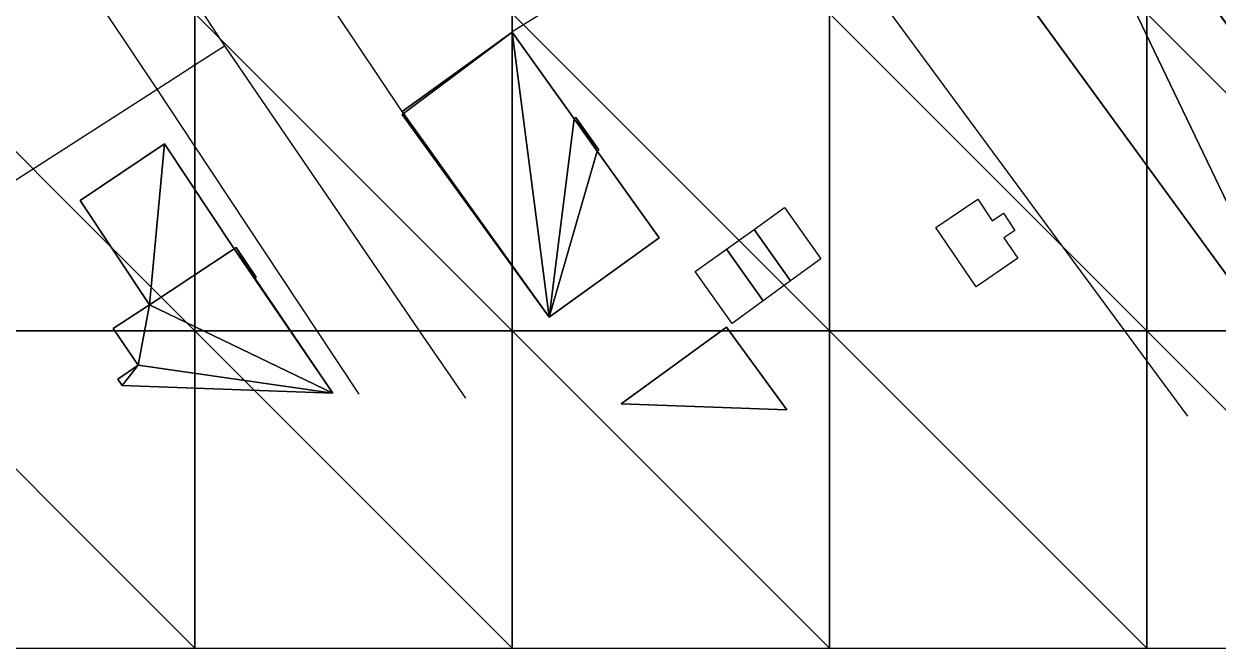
# Model space of a CAD drawing. Extents: x 0 to 812, y 0 to 720.
# Drawn here: x 103.8 to 216.7, y 0 to 59 of the extents above; entities that cross this region are included whole.
import ezdxf

# ---------------------------------------------------------------- set-up
doc = ezdxf.new("R2010")
doc.units = 0
doc.header["$LTSCALE"] = 0.0254
doc.layers.get('0').update_dxf_attribs({"color": 13, "linetype": 'CONTINUOUS'})
for name, color, linetype in [('BUILDINGS', 250, 'CONTINUOUS'), ('MINOR_ROADS', 250, 'CONTINUOUS'), ('PATHS', 250, 'CONTINUOUS'), ('TOPOGRAPHY', 250, 'CONTINUOUS')]:
    doc.layers.add(name, color=color, linetype=linetype)

# ---------------------------------------------------------------- blocks, each defined once
blk = doc.blocks.new('GROUP190')
at = {"color": 0}
blk.add_polyline3d([(130.93, 63.68, 7.74), (142.48, 71.53, 7.89), (147.22, 64.44, 7.72), (149.37, 65.89, 7.74), (150, 64.95, 7.72), (153.15, 60.22, 7.62), (152.8, 60, 7.61), (150, 58.25, 7.55), (149.98, 58.23, 7.55), (139.59, 50.74, 7.39), (133.39, 60, 7.65), (130.93, 63.68, 7.74)], close=True, dxfattribs=at)
blk = doc.blocks.new('GROUP201')
at = {"color": 0}
blk.add_polyline3d([(167.28, 35.59, 6.99), (170.26, 37.72, 7.07), (173.73, 32.84, 6.96), (170.79, 30.7, 6.89), (167.28, 35.59, 6.99)], close=True, dxfattribs=at)
blk = doc.blocks.new('GROUP245')
at = {"color": 0}
blk.add_polyline3d([(74.95, 26.2, 8.98), (80.86, 30, 8.65), (87.89, 34.51, 8.27), (90, 35.87, 8.16), (116.44, 52.84, 7.61), (120, 55.13, 7.57), (122.79, 56.93, 7.6)], dxfattribs=at)
blk = doc.blocks.new('GROUP249')
at = {"color": 0}
blk.add_polyline3d([(71, 142.01, 9.69), (73.24, 132.12, 9.61), (81.23, 120, 9.38), (90, 106.69, 8.98), (101, 90, 8.61), (120, 61.17, 7.71), (120.77, 60, 7.68), (122.79, 56.93, 7.6), (141.21, 30, 6.83), (145.57, 23.64, 6.63)], dxfattribs=at)
blk = doc.blocks.new('GROUP290')
at = {"color": 0}
blk.add_polyline3d([(157.44, 84.94, 8.16), (161.2, 78.45, 8.01), (172.12, 69.3, 7.82), (180, 66.5, 7.77), (181.31, 66.03, 7.76), (185.76, 60, 7.64), (207.87, 30, 7.12), (210, 27.11, 7.06), (213.83, 21.92, 6.95)], dxfattribs=at)
blk = doc.blocks.new('GROUP381')
at = {"color": 0}
blk.add_polyline3d([(170.26, 37.72, 7.07), (172.86, 39.58, 7.13), (176.32, 34.71, 7.02), (173.73, 32.84, 6.96), (170.26, 37.72, 7.07)], close=True, dxfattribs=at)
blk = doc.blocks.new('GROUP400')
at = {"color": 0}
for p, q in [((117.13, 47.66, 10.16), (109.16, 42.32, 10.16)), ((109.16, 42.32, 7.16), (117.13, 47.66, 7.16)), ((117.13, 47.66, 10.16), (109.16, 42.32, 10.16)), ((109.16, 42.32, 7.16), (117.13, 47.66, 7.16)), ((123.72, 37.74, 10.16), (117.13, 47.66, 10.16)), ((117.13, 47.66, 7.16), (123.72, 37.74, 7.16)), ((123.72, 37.74, 10.16), (117.13, 47.66, 10.16)), ((117.13, 47.66, 7.16), (123.72, 37.74, 7.16)), ((117.13, 47.66, 7.16), (117.13, 47.66, 10.16)), ((117.13, 47.66, 7.16), (117.13, 47.66, 10.16)), ((109.16, 42.32, 10.16), (115.7, 32.45, 10.16)), ((115.7, 32.45, 7.16), (109.16, 42.32, 7.16)), ((109.16, 42.32, 7.16), (109.16, 42.32, 10.16)), ((109.16, 42.32, 10.16), (115.7, 32.45, 10.16)), ((109.16, 42.32, 7.16), (109.16, 42.32, 10.16)), ((115.7, 32.45, 7.16), (109.16, 42.32, 7.16)), ((115.7, 32.45, 10.16), (123.72, 37.74, 10.16)), ((123.72, 37.74, 7.16), (115.7, 32.45, 7.16)), ((115.7, 32.45, 10.16), (123.72, 37.74, 10.16)), ((123.72, 37.74, 7.16), (115.7, 32.45, 7.16)), ((123.72, 37.74, 7.16), (123.72, 37.74, 10.16)), ((123.72, 37.74, 7.16), (123.72, 37.74, 10.16)), ((115.7, 32.45, 10.16), (115.7, 32.45, 7.16)), ((115.7, 32.45, 10.16), (115.7, 32.45, 7.16))]:
    blk.add_line(p, q, dxfattribs=at)
mesh = blk.add_polyface(dxfattribs=at)
corners = [(115.7, 32.45, 10.16), (117.13, 47.66, 10.16), (109.16, 42.32, 10.16), (123.72, 37.74, 10.16)]
mesh.append_faces([[corners[k] for k in face] for face in [(0, 1, 2), (1, 0, 3)]], dxfattribs={"vtx0": -1, "color": 0})
mesh = blk.add_polyface(dxfattribs=at)
corners = [(117.13, 47.66, 7.16), (115.7, 32.45, 7.16), (109.16, 42.32, 7.16), (123.72, 37.74, 7.16)]
mesh.append_faces([[corners[k] for k in face] for face in [(0, 1, 2), (1, 0, 3)]], dxfattribs={"vtx0": -1, "color": 0})
mesh = blk.add_polyface(dxfattribs=at)
corners = [(109.16, 42.32, 10.16), (117.13, 47.66, 7.16), (109.16, 42.32, 7.16), (117.13, 47.66, 10.16)]
mesh.append_faces([[corners[k] for k in face] for face in [(0, 1, 2), (1, 0, 3)]], dxfattribs={"vtx0": -1, "color": 0})
mesh = blk.add_polyface(dxfattribs=at)
corners = [(117.13, 47.66, 7.16), (123.72, 37.74, 10.16), (123.72, 37.74, 7.16), (117.13, 47.66, 10.16)]
mesh.append_faces([[corners[k] for k in face] for face in [(0, 1, 2), (1, 0, 3)]], dxfattribs={"vtx0": -1, "color": 0})
mesh = blk.add_polyface(dxfattribs=at)
corners = [(109.16, 42.32, 10.16), (115.7, 32.45, 7.16), (115.7, 32.45, 10.16), (109.16, 42.32, 7.16)]
mesh.append_faces([[corners[k] for k in face] for face in [(0, 1, 2), (1, 0, 3)]], dxfattribs={"vtx0": -1, "color": 0})
mesh = blk.add_polyface(dxfattribs=at)
corners = [(123.72, 37.74, 10.16), (115.7, 32.45, 7.16), (123.72, 37.74, 7.16), (115.7, 32.45, 10.16)]
mesh.append_faces([[corners[k] for k in face] for face in [(0, 1, 2), (1, 0, 3)]], dxfattribs={"vtx0": -1, "color": 0})
blk = doc.blocks.new('GROUP429')
at = {"color": 0}
blk.add_polyline3d([(135.53, 24, 6.75), (131.56, 30, 6.91), (120, 47.46, 7.4), (116.44, 52.84, 7.61), (111.63, 60, 7.86), (91.49, 90, 8.73), (90, 92.23, 8.78), (78.47, 109.4, 9.34), (70.2, 120, 9.64), (61.23, 131.48, 9.87), (60, 132.15, 9.9), (49.78, 137.67, 10.31), (30, 139.44, 11.07), (18.8, 140.44, 11.67), (8.5, 140.54, 12.23)], dxfattribs=at)
blk = doc.blocks.new('GROUP430')
at = {"color": 0}
for p, q in [((170.26, 30.33, 18.61), (160.3, 23.1, 18.61)), ((160.3, 23.1, 6.61), (170.26, 30.33, 6.61)), ((170.26, 30.33, 18.61), (160.3, 23.1, 18.61)), ((160.3, 23.1, 6.61), (170.26, 30.33, 6.61)), ((175.97, 22.53, 18.61), (170.26, 30.33, 18.61)), ((170.26, 30.33, 6.61), (175.97, 22.53, 6.61)), ((170.26, 30.33, 18.61), (170.26, 30.33, 6.61)), ((175.97, 22.53, 18.61), (170.26, 30.33, 18.61)), ((170.26, 30.33, 6.61), (175.97, 22.53, 6.61)), ((170.26, 30.33, 18.61), (170.26, 30.33, 6.61)), ((160.3, 23.1, 18.61), (175.97, 22.53, 18.61)), ((175.97, 22.53, 6.61), (160.3, 23.1, 6.61)), ((160.3, 23.1, 6.61), (160.3, 23.1, 18.61)), ((160.3, 23.1, 18.61), (175.97, 22.53, 18.61)), ((160.3, 23.1, 6.61), (160.3, 23.1, 18.61)), ((175.97, 22.53, 6.61), (160.3, 23.1, 6.61)), ((175.97, 22.53, 6.61), (175.97, 22.53, 18.61)), ((175.97, 22.53, 6.61), (175.97, 22.53, 18.61))]:
    blk.add_line(p, q, dxfattribs=at)
mesh = blk.add_polyface(dxfattribs=at)
corners = [(175.97, 22.53, 18.61), (170.26, 30.33, 18.61), (160.3, 23.1, 18.61)]
mesh.append_faces([[corners[k] for k in face] for face in [(0, 1, 2)]], dxfattribs={"color": 0})
mesh = blk.add_polyface(dxfattribs=at)
corners = [(175.97, 22.53, 6.61), (160.3, 23.1, 6.61), (170.26, 30.33, 6.61)]
mesh.append_faces([[corners[k] for k in face] for face in [(0, 1, 2)]], dxfattribs={"color": 0})
mesh = blk.add_polyface(dxfattribs=at)
corners = [(160.3, 23.1, 18.61), (170.26, 30.33, 6.61), (160.3, 23.1, 6.61), (170.26, 30.33, 18.61)]
mesh.append_faces([[corners[k] for k in face] for face in [(0, 1, 2), (1, 0, 3)]], dxfattribs={"vtx0": -1, "color": 0})
mesh = blk.add_polyface(dxfattribs=at)
corners = [(170.26, 30.33, 6.61), (175.97, 22.53, 18.61), (175.97, 22.53, 6.61), (170.26, 30.33, 18.61)]
mesh.append_faces([[corners[k] for k in face] for face in [(0, 1, 2), (1, 0, 3)]], dxfattribs={"vtx0": -1, "color": 0})
mesh = blk.add_polyface(dxfattribs=at)
corners = [(175.97, 22.53, 18.61), (160.3, 23.1, 6.61), (175.97, 22.53, 6.61), (160.3, 23.1, 18.61)]
mesh.append_faces([[corners[k] for k in face] for face in [(0, 1, 2), (1, 0, 3)]], dxfattribs={"vtx0": -1, "color": 0})
blk = doc.blocks.new('GROUP431')
at = {"color": 0}
for p, q in [((123.72, 37.74, 18.78), (115.7, 32.45, 18.78)), ((115.7, 32.45, 6.78), (123.72, 37.74, 6.78)), ((123.72, 37.74, 18.78), (115.7, 32.45, 18.78)), ((115.7, 32.45, 6.78), (123.72, 37.74, 6.78)), ((123.91, 37.86, 18.78), (123.72, 37.74, 18.78)), ((123.72, 37.74, 6.78), (123.91, 37.86, 6.78)), ((123.91, 37.86, 18.78), (123.72, 37.74, 18.78)), ((123.72, 37.74, 6.78), (123.91, 37.86, 6.78)), ((123.72, 37.74, 6.78), (123.72, 37.74, 18.78)), ((123.72, 37.74, 6.78), (123.72, 37.74, 18.78)), ((125.8, 35.07, 18.78), (123.91, 37.86, 18.78)), ((123.91, 37.86, 6.78), (125.8, 35.07, 6.78)), ((125.8, 35.07, 18.78), (123.91, 37.86, 18.78)), ((123.91, 37.86, 6.78), (125.8, 35.07, 6.78)), ((123.91, 37.86, 6.78), (123.91, 37.86, 18.78)), ((123.91, 37.86, 6.78), (123.91, 37.86, 18.78)), ((125.68, 34.97, 18.78), (125.8, 35.07, 18.78)), ((125.8, 35.07, 6.78), (125.68, 34.97, 6.78)), ((125.68, 34.97, 18.78), (125.8, 35.07, 18.78)), ((125.8, 35.07, 6.78), (125.68, 34.97, 6.78)), ((125.8, 35.07, 6.78), (125.8, 35.07, 18.78)), ((125.8, 35.07, 6.78), (125.8, 35.07, 18.78)), ((133.04, 24.09, 18.78), (125.68, 34.97, 18.78)), ((125.68, 34.97, 6.78), (133.04, 24.09, 6.78)), ((125.68, 34.97, 18.78), (125.68, 34.97, 6.78)), ((133.04, 24.09, 18.78), (125.68, 34.97, 18.78)), ((125.68, 34.97, 6.78), (133.04, 24.09, 6.78)), ((125.68, 34.97, 18.78), (125.68, 34.97, 6.78)), ((115.7, 32.45, 18.78), (112.26, 30.2, 18.78)), ((112.26, 30.2, 6.78), (115.7, 32.45, 6.78)), ((115.7, 32.45, 18.78), (112.26, 30.2, 18.78)), ((112.26, 30.2, 6.78), (115.7, 32.45, 6.78)), ((115.7, 32.45, 6.78), (115.7, 32.45, 18.78)), ((115.7, 32.45, 6.78), (115.7, 32.45, 18.78)), ((112.26, 30.2, 18.78), (114.65, 26.74, 18.78)), ((114.65, 26.74, 6.78), (112.26, 30.2, 6.78)), ((112.26, 30.2, 6.78), (112.26, 30.2, 18.78)), ((112.26, 30.2, 18.78), (114.65, 26.74, 18.78)), ((112.26, 30.2, 6.78), (112.26, 30.2, 18.78)), ((114.65, 26.74, 6.78), (112.26, 30.2, 6.78)), ((114.65, 26.74, 18.78), (112.72, 25.42, 18.78)), ((112.72, 25.42, 6.78), (114.65, 26.74, 6.78)), ((114.65, 26.74, 18.78), (112.72, 25.42, 18.78)), ((112.72, 25.42, 6.78), (114.65, 26.74, 6.78)), ((114.65, 26.74, 6.78), (114.65, 26.74, 18.78)), ((114.65, 26.74, 6.78), (114.65, 26.74, 18.78)), ((112.72, 25.42, 18.78), (113.13, 24.82, 18.78)), ((113.13, 24.82, 6.78), (112.72, 25.42, 6.78)), ((112.72, 25.42, 6.78), (112.72, 25.42, 18.78)), ((112.72, 25.42, 18.78), (113.13, 24.82, 18.78)), ((112.72, 25.42, 6.78), (112.72, 25.42, 18.78)), ((113.13, 24.82, 6.78), (112.72, 25.42, 6.78)), ((113.13, 24.82, 18.78), (133.04, 24.09, 18.78)), ((133.04, 24.09, 6.78), (113.13, 24.82, 6.78)), ((113.13, 24.82, 6.78), (113.13, 24.82, 18.78)), ((113.13, 24.82, 18.78), (133.04, 24.09, 18.78)), ((113.13, 24.82, 6.78), (113.13, 24.82, 18.78)), ((133.04, 24.09, 6.78), (113.13, 24.82, 6.78)), ((133.04, 24.09, 6.78), (133.04, 24.09, 18.78)), ((133.04, 24.09, 6.78), (133.04, 24.09, 18.78))]:
    blk.add_line(p, q, dxfattribs=at)
mesh = blk.add_polyface(dxfattribs=at)
corners = [(125.8, 35.07, 18.78), (123.91, 37.86, 18.78), (125.68, 34.97, 18.78), (113.13, 24.82, 18.78), (114.65, 26.74, 18.78), (112.72, 25.42, 18.78), (133.04, 24.09, 18.78), (115.7, 32.45, 18.78), (123.72, 37.74, 18.78), (112.26, 30.2, 18.78)]
mesh.append_faces([[corners[k] for k in face] for face in [(3, 4, 5)]], dxfattribs={"vtx0": -1, "color": 0})
mesh.append_faces([[corners[k] for k in face] for face in [(7, 6, 8), (8, 2, 1)]], dxfattribs={"vtx0": -1, "vtx1": -1, "color": 0})
mesh.append_faces([[corners[k] for k in face] for face in [(4, 6, 7)]], dxfattribs={"vtx0": -1, "vtx1": -1, "vtx2": -1, "color": 0})
mesh.append_faces([[corners[k] for k in face] for face in [(4, 3, 6), (8, 6, 2)]], dxfattribs={"vtx0": -1, "vtx2": -1, "color": 0})
mesh.append_faces([[corners[k] for k in face] for face in [(0, 1, 2)]], dxfattribs={"vtx1": -1, "color": 0})
mesh.append_faces([[corners[k] for k in face] for face in [(7, 9, 4)]], dxfattribs={"vtx2": -1, "color": 0})
mesh = blk.add_polyface(dxfattribs=at)
corners = [(115.7, 32.45, 6.78), (114.65, 26.74, 6.78), (112.26, 30.2, 6.78), (125.8, 35.07, 6.78), (125.68, 34.97, 6.78), (123.91, 37.86, 6.78), (113.13, 24.82, 6.78), (112.72, 25.42, 6.78), (133.04, 24.09, 6.78), (123.72, 37.74, 6.78)]
mesh.append_faces([[corners[k] for k in face] for face in [(0, 1, 2), (1, 6, 7)]], dxfattribs={"vtx0": -1, "color": 0})
mesh.append_faces([[corners[k] for k in face] for face in [(6, 1, 8), (8, 9, 4)]], dxfattribs={"vtx0": -1, "vtx1": -1, "color": 0})
mesh.append_faces([[corners[k] for k in face] for face in [(8, 1, 0)]], dxfattribs={"vtx0": -1, "vtx1": -1, "vtx2": -1, "color": 0})
mesh.append_faces([[corners[k] for k in face] for face in [(8, 0, 9), (4, 9, 5)]], dxfattribs={"vtx0": -1, "vtx2": -1, "color": 0})
mesh.append_faces([[corners[k] for k in face] for face in [(3, 4, 5)]], dxfattribs={"vtx1": -1, "color": 0})
mesh = blk.add_polyface(dxfattribs=at)
corners = [(115.7, 32.45, 18.78), (123.72, 37.74, 6.78), (115.7, 32.45, 6.78), (123.72, 37.74, 18.78)]
mesh.append_faces([[corners[k] for k in face] for face in [(0, 1, 2), (1, 0, 3)]], dxfattribs={"vtx0": -1, "color": 0})
mesh = blk.add_polyface(dxfattribs=at)
corners = [(123.72, 37.74, 18.78), (123.91, 37.86, 6.78), (123.72, 37.74, 6.78), (123.91, 37.86, 18.78)]
mesh.append_faces([[corners[k] for k in face] for face in [(0, 1, 2), (1, 0, 3)]], dxfattribs={"vtx0": -1, "color": 0})
mesh = blk.add_polyface(dxfattribs=at)
corners = [(123.91, 37.86, 6.78), (125.8, 35.07, 18.78), (125.8, 35.07, 6.78), (123.91, 37.86, 18.78)]
mesh.append_faces([[corners[k] for k in face] for face in [(0, 1, 2), (1, 0, 3)]], dxfattribs={"vtx0": -1, "color": 0})
mesh = blk.add_polyface(dxfattribs=at)
corners = [(125.8, 35.07, 18.78), (125.68, 34.97, 6.78), (125.8, 35.07, 6.78), (125.68, 34.97, 18.78)]
mesh.append_faces([[corners[k] for k in face] for face in [(0, 1, 2), (1, 0, 3)]], dxfattribs={"vtx0": -1, "color": 0})
mesh = blk.add_polyface(dxfattribs=at)
corners = [(125.68, 34.97, 6.78), (133.04, 24.09, 18.78), (133.04, 24.09, 6.78), (125.68, 34.97, 18.78)]
mesh.append_faces([[corners[k] for k in face] for face in [(0, 1, 2), (1, 0, 3)]], dxfattribs={"vtx0": -1, "color": 0})
mesh = blk.add_polyface(dxfattribs=at)
corners = [(112.26, 30.2, 18.78), (115.7, 32.45, 6.78), (112.26, 30.2, 6.78), (115.7, 32.45, 18.78)]
mesh.append_faces([[corners[k] for k in face] for face in [(0, 1, 2), (1, 0, 3)]], dxfattribs={"vtx0": -1, "color": 0})
mesh = blk.add_polyface(dxfattribs=at)
corners = [(112.26, 30.2, 18.78), (114.65, 26.74, 6.78), (114.65, 26.74, 18.78), (112.26, 30.2, 6.78)]
mesh.append_faces([[corners[k] for k in face] for face in [(0, 1, 2), (1, 0, 3)]], dxfattribs={"vtx0": -1, "color": 0})
mesh = blk.add_polyface(dxfattribs=at)
corners = [(112.72, 25.42, 18.78), (114.65, 26.74, 6.78), (112.72, 25.42, 6.78), (114.65, 26.74, 18.78)]
mesh.append_faces([[corners[k] for k in face] for face in [(0, 1, 2), (1, 0, 3)]], dxfattribs={"vtx0": -1, "color": 0})
mesh = blk.add_polyface(dxfattribs=at)
corners = [(112.72, 25.42, 18.78), (113.13, 24.82, 6.78), (113.13, 24.82, 18.78), (112.72, 25.42, 6.78)]
mesh.append_faces([[corners[k] for k in face] for face in [(0, 1, 2), (1, 0, 3)]], dxfattribs={"vtx0": -1, "color": 0})
mesh = blk.add_polyface(dxfattribs=at)
corners = [(133.04, 24.09, 18.78), (113.13, 24.82, 6.78), (133.04, 24.09, 6.78), (113.13, 24.82, 18.78)]
mesh.append_faces([[corners[k] for k in face] for face in [(0, 1, 2), (1, 0, 3)]], dxfattribs={"vtx0": -1, "color": 0})
blk = doc.blocks.new('GROUP494')
at = {"color": 0}
blk.add_polyline3d([(190.06, 39.76, 7.2), (194.01, 42.44, 7.26), (195.38, 40.4, 7.22), (196.43, 41.1, 7.24), (197.53, 39.49, 7.21), (196.48, 38.78, 7.2), (197.8, 36.85, 7.17), (193.85, 34.16, 7.1), (190.06, 39.76, 7.2)], close=True, dxfattribs=at)
blk = doc.blocks.new('GROUP495')
at = {"color": 0}
blk.add_polyline3d([(172.86, 39.58, 7.13), (175.75, 41.66, 7.19), (179.18, 36.8, 7.09), (176.32, 34.71, 7.02), (172.86, 39.58, 7.13)], close=True, dxfattribs=at)
blk = doc.blocks.new('GROUP603')
at = {"color": 0}
for p, q in [((149.98, 58.23, 18.8), (139.59, 50.74, 18.8)), ((139.59, 50.74, 6.8), (149.98, 58.23, 6.8)), ((149.98, 58.23, 18.8), (139.59, 50.74, 18.8)), ((139.59, 50.74, 6.8), (149.98, 58.23, 6.8)), ((155.84, 50.04, 18.8), (149.98, 58.23, 18.8)), ((149.98, 58.23, 6.8), (155.84, 50.04, 6.8)), ((155.84, 50.04, 18.8), (149.98, 58.23, 18.8)), ((149.98, 58.23, 6.8), (155.84, 50.04, 6.8)), ((149.98, 58.23, 6.8), (149.98, 58.23, 18.8)), ((149.98, 58.23, 6.8), (149.98, 58.23, 18.8)), ((139.73, 50.55, 18.8), (139.58, 50.45, 18.8)), ((139.58, 50.45, 6.8), (139.73, 50.55, 6.8)), ((139.73, 50.55, 18.8), (139.58, 50.45, 18.8)), ((139.58, 50.45, 6.8), (139.73, 50.55, 6.8)), ((139.58, 50.45, 18.8), (153.49, 31.28, 18.8)), ((153.49, 31.28, 6.8), (139.58, 50.45, 6.8)), ((139.58, 50.45, 6.8), (139.58, 50.45, 18.8)), ((139.58, 50.45, 18.8), (153.49, 31.28, 18.8)), ((139.58, 50.45, 6.8), (139.58, 50.45, 18.8)), ((153.49, 31.28, 6.8), (139.58, 50.45, 6.8)), ((139.59, 50.74, 18.8), (139.73, 50.55, 18.8)), ((139.73, 50.55, 6.8), (139.59, 50.74, 6.8)), ((139.59, 50.74, 6.8), (139.59, 50.74, 18.8)), ((139.59, 50.74, 18.8), (139.73, 50.55, 18.8)), ((139.59, 50.74, 6.8), (139.59, 50.74, 18.8)), ((139.73, 50.55, 6.8), (139.59, 50.74, 6.8)), ((139.73, 50.55, 6.8), (139.73, 50.55, 18.8)), ((139.73, 50.55, 6.8), (139.73, 50.55, 18.8)), ((156.01, 50.15, 18.8), (155.84, 50.04, 18.8)), ((155.84, 50.04, 6.8), (156.01, 50.15, 6.8)), ((156.01, 50.15, 18.8), (155.84, 50.04, 18.8)), ((155.84, 50.04, 6.8), (156.01, 50.15, 6.8)), ((155.84, 50.04, 6.8), (155.84, 50.04, 18.8)), ((155.84, 50.04, 6.8), (155.84, 50.04, 18.8)), ((158.19, 47.1, 18.8), (156.01, 50.15, 18.8)), ((156.01, 50.15, 6.8), (158.19, 47.1, 6.8)), ((158.19, 47.1, 18.8), (156.01, 50.15, 18.8)), ((156.01, 50.15, 6.8), (158.19, 47.1, 6.8)), ((156.01, 50.15, 6.8), (156.01, 50.15, 18.8)), ((156.01, 50.15, 6.8), (156.01, 50.15, 18.8)), ((158.02, 46.99, 18.8), (158.19, 47.1, 18.8)), ((158.19, 47.1, 6.8), (158.02, 46.99, 6.8)), ((158.02, 46.99, 18.8), (158.19, 47.1, 18.8)), ((158.19, 47.1, 6.8), (158.02, 46.99, 6.8)), ((163.89, 38.77, 18.8), (158.02, 46.99, 18.8)), ((158.02, 46.99, 6.8), (163.89, 38.77, 6.8)), ((163.89, 38.77, 18.8), (158.02, 46.99, 18.8)), ((158.02, 46.99, 6.8), (163.89, 38.77, 6.8)), ((158.02, 46.99, 6.8), (158.02, 46.99, 18.8)), ((158.02, 46.99, 6.8), (158.02, 46.99, 18.8)), ((158.19, 47.1, 6.8), (158.19, 47.1, 18.8)), ((158.19, 47.1, 6.8), (158.19, 47.1, 18.8)), ((153.49, 31.28, 18.8), (163.89, 38.77, 18.8)), ((163.89, 38.77, 6.8), (153.49, 31.28, 6.8)), ((153.49, 31.28, 18.8), (163.89, 38.77, 18.8)), ((163.89, 38.77, 6.8), (153.49, 31.28, 6.8)), ((163.89, 38.77, 6.8), (163.89, 38.77, 18.8)), ((163.89, 38.77, 6.8), (163.89, 38.77, 18.8)), ((153.49, 31.28, 18.8), (153.49, 31.28, 6.8)), ((153.49, 31.28, 18.8), (153.49, 31.28, 6.8))]:
    blk.add_line(p, q, dxfattribs=at)
mesh = blk.add_polyface(dxfattribs=at)
corners = [(149.98, 58.23, 18.8), (139.59, 50.74, 18.8), (139.73, 50.55, 18.8), (153.49, 31.28, 18.8), (139.58, 50.45, 18.8), (155.84, 50.04, 18.8), (158.02, 46.99, 18.8), (163.89, 38.77, 18.8), (156.01, 50.15, 18.8), (158.19, 47.1, 18.8)]
mesh.append_faces([[corners[k] for k in face] for face in [(3, 2, 4), (6, 3, 7)]], dxfattribs={"vtx0": -1, "color": 0})
mesh.append_faces([[corners[k] for k in face] for face in [(0, 3, 5), (5, 6, 8)]], dxfattribs={"vtx0": -1, "vtx1": -1, "color": 0})
mesh.append_faces([[corners[k] for k in face] for face in [(2, 3, 0), (5, 3, 6)]], dxfattribs={"vtx0": -1, "vtx1": -1, "vtx2": -1, "color": 0})
mesh.append_faces([[corners[k] for k in face] for face in [(9, 8, 6)]], dxfattribs={"vtx1": -1, "color": 0})
mesh.append_faces([[corners[k] for k in face] for face in [(0, 1, 2)]], dxfattribs={"vtx2": -1, "color": 0})
mesh = blk.add_polyface(dxfattribs=at)
corners = [(149.98, 58.23, 6.8), (139.73, 50.55, 6.8), (139.59, 50.74, 6.8), (158.19, 47.1, 6.8), (158.02, 46.99, 6.8), (156.01, 50.15, 6.8), (153.49, 31.28, 6.8), (139.58, 50.45, 6.8), (155.84, 50.04, 6.8), (163.89, 38.77, 6.8)]
mesh.append_faces([[corners[k] for k in face] for face in [(0, 1, 2), (1, 6, 7), (6, 4, 9)]], dxfattribs={"vtx0": -1, "color": 0})
mesh.append_faces([[corners[k] for k in face] for face in [(6, 1, 0), (6, 8, 4)]], dxfattribs={"vtx0": -1, "vtx1": -1, "vtx2": -1, "color": 0})
mesh.append_faces([[corners[k] for k in face] for face in [(6, 0, 8), (4, 8, 5)]], dxfattribs={"vtx0": -1, "vtx2": -1, "color": 0})
mesh.append_faces([[corners[k] for k in face] for face in [(3, 4, 5)]], dxfattribs={"vtx1": -1, "color": 0})
mesh = blk.add_polyface(dxfattribs=at)
corners = [(139.59, 50.74, 18.8), (149.98, 58.23, 6.8), (139.59, 50.74, 6.8), (149.98, 58.23, 18.8)]
mesh.append_faces([[corners[k] for k in face] for face in [(0, 1, 2), (1, 0, 3)]], dxfattribs={"vtx0": -1, "color": 0})
mesh = blk.add_polyface(dxfattribs=at)
corners = [(149.98, 58.23, 6.8), (155.84, 50.04, 18.8), (155.84, 50.04, 6.8), (149.98, 58.23, 18.8)]
mesh.append_faces([[corners[k] for k in face] for face in [(0, 1, 2), (1, 0, 3)]], dxfattribs={"vtx0": -1, "color": 0})
mesh = blk.add_polyface(dxfattribs=at)
corners = [(139.58, 50.45, 18.8), (139.73, 50.55, 6.8), (139.58, 50.45, 6.8), (139.73, 50.55, 18.8)]
mesh.append_faces([[corners[k] for k in face] for face in [(0, 1, 2), (1, 0, 3)]], dxfattribs={"vtx0": -1, "color": 0})
mesh = blk.add_polyface(dxfattribs=at)
corners = [(139.58, 50.45, 18.8), (153.49, 31.28, 6.8), (153.49, 31.28, 18.8), (139.58, 50.45, 6.8)]
mesh.append_faces([[corners[k] for k in face] for face in [(0, 1, 2), (1, 0, 3)]], dxfattribs={"vtx0": -1, "color": 0})
mesh = blk.add_polyface(dxfattribs=at)
corners = [(139.59, 50.74, 18.8), (139.73, 50.55, 6.8), (139.73, 50.55, 18.8), (139.59, 50.74, 6.8)]
mesh.append_faces([[corners[k] for k in face] for face in [(0, 1, 2), (1, 0, 3)]], dxfattribs={"vtx0": -1, "color": 0})
mesh = blk.add_polyface(dxfattribs=at)
corners = [(155.84, 50.04, 18.8), (156.01, 50.15, 6.8), (155.84, 50.04, 6.8), (156.01, 50.15, 18.8)]
mesh.append_faces([[corners[k] for k in face] for face in [(0, 1, 2), (1, 0, 3)]], dxfattribs={"vtx0": -1, "color": 0})
mesh = blk.add_polyface(dxfattribs=at)
corners = [(156.01, 50.15, 6.8), (158.19, 47.1, 18.8), (158.19, 47.1, 6.8), (156.01, 50.15, 18.8)]
mesh.append_faces([[corners[k] for k in face] for face in [(0, 1, 2), (1, 0, 3)]], dxfattribs={"vtx0": -1, "color": 0})
mesh = blk.add_polyface(dxfattribs=at)
corners = [(158.19, 47.1, 18.8), (158.02, 46.99, 6.8), (158.19, 47.1, 6.8), (158.02, 46.99, 18.8)]
mesh.append_faces([[corners[k] for k in face] for face in [(0, 1, 2), (1, 0, 3)]], dxfattribs={"vtx0": -1, "color": 0})
mesh = blk.add_polyface(dxfattribs=at)
corners = [(158.02, 46.99, 6.8), (163.89, 38.77, 18.8), (163.89, 38.77, 6.8), (158.02, 46.99, 18.8)]
mesh.append_faces([[corners[k] for k in face] for face in [(0, 1, 2), (1, 0, 3)]], dxfattribs={"vtx0": -1, "color": 0})
mesh = blk.add_polyface(dxfattribs=at)
corners = [(163.89, 38.77, 18.8), (153.49, 31.28, 6.8), (163.89, 38.77, 6.8), (153.49, 31.28, 18.8)]
mesh.append_faces([[corners[k] for k in face] for face in [(0, 1, 2), (1, 0, 3)]], dxfattribs={"vtx0": -1, "color": 0})
blk = doc.blocks.new('GROUP682')
at = {"color": 0}
for p, q in [((221.31, 127.73, 19), (162.75, 85.59, 19)), ((162.75, 85.59, 7), (221.31, 127.73, 7)), ((221.31, 127.73, 19), (162.75, 85.59, 19)), ((162.75, 85.59, 7), (221.31, 127.73, 7)), ((229.48, 116.67, 19), (221.31, 127.73, 19)), ((221.31, 127.73, 7), (229.48, 116.67, 7)), ((229.48, 116.67, 19), (221.31, 127.73, 19)), ((221.31, 127.73, 7), (229.48, 116.67, 7)), ((221.31, 127.73, 7), (221.31, 127.73, 19)), ((221.31, 127.73, 7), (221.31, 127.73, 19)), ((194.09, 91.07, 19), (229.48, 116.67, 19)), ((229.48, 116.67, 7), (194.09, 91.07, 7)), ((194.09, 91.07, 19), (229.48, 116.67, 19)), ((229.48, 116.67, 7), (194.09, 91.07, 7)), ((229.48, 116.67, 7), (229.48, 116.67, 19)), ((229.48, 116.67, 7), (229.48, 116.67, 19)), ((238.62, 30.18, 19), (194.09, 91.07, 19)), ((194.09, 91.07, 7), (238.62, 30.18, 7)), ((238.62, 30.18, 19), (194.09, 91.07, 19)), ((194.09, 91.07, 7), (238.62, 30.18, 7)), ((194.09, 91.07, 7), (194.09, 91.07, 19)), ((194.09, 91.07, 7), (194.09, 91.07, 19)), ((162.75, 85.59, 19), (170.91, 74.31, 19)), ((170.91, 74.31, 7), (162.75, 85.59, 7)), ((162.75, 85.59, 7), (162.75, 85.59, 19)), ((162.75, 85.59, 19), (170.91, 74.31, 19)), ((162.75, 85.59, 7), (162.75, 85.59, 19)), ((170.91, 74.31, 7), (162.75, 85.59, 7)), ((170.91, 74.31, 19), (182.82, 82.89, 19)), ((182.82, 82.89, 7), (170.91, 74.31, 7)), ((170.91, 74.31, 19), (182.82, 82.89, 19)), ((182.82, 82.89, 7), (170.91, 74.31, 7)), ((182.82, 82.89, 19), (227.28, 21.89, 19)), ((227.28, 21.89, 7), (182.82, 82.89, 7)), ((182.82, 82.89, 7), (182.82, 82.89, 19)), ((182.82, 82.89, 19), (227.28, 21.89, 19)), ((182.82, 82.89, 7), (182.82, 82.89, 19)), ((227.28, 21.89, 7), (182.82, 82.89, 7)), ((170.91, 74.31, 19), (170.91, 74.31, 7)), ((170.91, 74.31, 19), (170.91, 74.31, 7)), ((227.28, 21.89, 19), (238.62, 30.18, 19)), ((238.62, 30.18, 7), (227.28, 21.89, 7)), ((227.28, 21.89, 19), (238.62, 30.18, 19)), ((238.62, 30.18, 7), (227.28, 21.89, 7)), ((238.62, 30.18, 7), (238.62, 30.18, 19)), ((238.62, 30.18, 7), (238.62, 30.18, 19)), ((227.28, 21.89, 7), (227.28, 21.89, 19)), ((227.28, 21.89, 7), (227.28, 21.89, 19))]:
    blk.add_line(p, q, dxfattribs=at)
mesh = blk.add_polyface(dxfattribs=at)
corners = [(227.28, 21.89, 19), (194.09, 91.07, 19), (182.82, 82.89, 19), (238.62, 30.18, 19), (170.91, 74.31, 19), (221.31, 127.73, 19), (162.75, 85.59, 19), (229.48, 116.67, 19)]
mesh.append_faces([[corners[k] for k in face] for face in [(1, 0, 3), (4, 5, 6), (5, 1, 7)]], dxfattribs={"vtx0": -1, "color": 0})
mesh.append_faces([[corners[k] for k in face] for face in [(0, 1, 2)]], dxfattribs={"vtx0": -1, "vtx1": -1, "color": 0})
mesh.append_faces([[corners[k] for k in face] for face in [(5, 2, 1)]], dxfattribs={"vtx0": -1, "vtx1": -1, "vtx2": -1, "color": 0})
mesh.append_faces([[corners[k] for k in face] for face in [(5, 4, 2)]], dxfattribs={"vtx0": -1, "vtx2": -1, "color": 0})
mesh = blk.add_polyface(dxfattribs=at)
corners = [(221.31, 127.73, 7), (170.91, 74.31, 7), (162.75, 85.59, 7), (182.82, 82.89, 7), (194.09, 91.07, 7), (229.48, 116.67, 7), (227.28, 21.89, 7), (238.62, 30.18, 7)]
mesh.append_faces([[corners[k] for k in face] for face in [(0, 1, 2), (4, 0, 5), (6, 4, 7)]], dxfattribs={"vtx0": -1, "color": 0})
mesh.append_faces([[corners[k] for k in face] for face in [(1, 0, 3)]], dxfattribs={"vtx0": -1, "vtx1": -1, "color": 0})
mesh.append_faces([[corners[k] for k in face] for face in [(3, 0, 4)]], dxfattribs={"vtx0": -1, "vtx1": -1, "vtx2": -1, "color": 0})
mesh.append_faces([[corners[k] for k in face] for face in [(4, 6, 3)]], dxfattribs={"vtx0": -1, "vtx2": -1, "color": 0})
mesh = blk.add_polyface(dxfattribs=at)
corners = [(162.75, 85.59, 19), (221.31, 127.73, 7), (162.75, 85.59, 7), (221.31, 127.73, 19)]
mesh.append_faces([[corners[k] for k in face] for face in [(0, 1, 2), (1, 0, 3)]], dxfattribs={"vtx0": -1, "color": 0})
mesh = blk.add_polyface(dxfattribs=at)
corners = [(221.31, 127.73, 7), (229.48, 116.67, 19), (229.48, 116.67, 7), (221.31, 127.73, 19)]
mesh.append_faces([[corners[k] for k in face] for face in [(0, 1, 2), (1, 0, 3)]], dxfattribs={"vtx0": -1, "color": 0})
mesh = blk.add_polyface(dxfattribs=at)
corners = [(229.48, 116.67, 19), (194.09, 91.07, 7), (229.48, 116.67, 7), (194.09, 91.07, 19)]
mesh.append_faces([[corners[k] for k in face] for face in [(0, 1, 2), (1, 0, 3)]], dxfattribs={"vtx0": -1, "color": 0})
mesh = blk.add_polyface(dxfattribs=at)
corners = [(194.09, 91.07, 7), (238.62, 30.18, 19), (238.62, 30.18, 7), (194.09, 91.07, 19)]
mesh.append_faces([[corners[k] for k in face] for face in [(0, 1, 2), (1, 0, 3)]], dxfattribs={"vtx0": -1, "color": 0})
mesh = blk.add_polyface(dxfattribs=at)
corners = [(162.75, 85.59, 19), (170.91, 74.31, 7), (170.91, 74.31, 19), (162.75, 85.59, 7)]
mesh.append_faces([[corners[k] for k in face] for face in [(0, 1, 2), (1, 0, 3)]], dxfattribs={"vtx0": -1, "color": 0})
mesh = blk.add_polyface(dxfattribs=at)
corners = [(182.82, 82.89, 19), (170.91, 74.31, 7), (182.82, 82.89, 7), (170.91, 74.31, 19)]
mesh.append_faces([[corners[k] for k in face] for face in [(0, 1, 2), (1, 0, 3)]], dxfattribs={"vtx0": -1, "color": 0})
mesh = blk.add_polyface(dxfattribs=at)
corners = [(182.82, 82.89, 19), (227.28, 21.89, 7), (227.28, 21.89, 19), (182.82, 82.89, 7)]
mesh.append_faces([[corners[k] for k in face] for face in [(0, 1, 2), (1, 0, 3)]], dxfattribs={"vtx0": -1, "color": 0})
mesh = blk.add_polyface(dxfattribs=at)
corners = [(238.62, 30.18, 19), (227.28, 21.89, 7), (238.62, 30.18, 7), (227.28, 21.89, 19)]
mesh.append_faces([[corners[k] for k in face] for face in [(0, 1, 2), (1, 0, 3)]], dxfattribs={"vtx0": -1, "color": 0})
blk = doc.blocks.new('GROUP741')
at = {"color": 0}
for p, q in [((120, 30, 7.02), (120, 60, 7.68)), ((120, 30, 7.02), (120, 60, 7.68)), ((150, 30, 6.74), (150, 60, 7.6)), ((150, 30, 6.74), (150, 60, 7.6)), ((180, 30, 6.92), (180, 60, 7.67)), ((180, 30, 6.92), (180, 60, 7.67)), ((210, 30, 7.13), (210, 60, 7.52)), ((210, 30, 7.13), (210, 60, 7.52)), ((120, 30, 7.02), (90, 30, 8.12)), ((120, 30, 7.02), (90, 30, 8.12)), ((120, 0, 6.58), (120, 30, 7.02)), ((120, 0, 6.58), (120, 30, 7.02)), ((150, 30, 6.74), (120, 30, 7.02)), ((150, 30, 6.74), (120, 30, 7.02)), ((150, 0, 5.94), (150, 30, 6.74)), ((150, 0, 5.94), (150, 30, 6.74)), ((180, 30, 6.92), (150, 30, 6.74)), ((180, 30, 6.92), (150, 30, 6.74)), ((180, 0, 6.02), (180, 30, 6.92)), ((180, 0, 6.02), (180, 30, 6.92)), ((210, 30, 7.13), (180, 30, 6.92)), ((210, 30, 7.13), (180, 30, 6.92)), ((210, 0, 6.43), (210, 30, 7.13)), ((210, 0, 6.43), (210, 30, 7.13)), ((240, 30, 7.13), (210, 30, 7.13)), ((240, 30, 7.13), (210, 30, 7.13)), ((90, 0, 8), (120, 0, 6.58)), ((120, 0, 6.58), (150, 0, 5.94)), ((150, 0, 5.94), (180, 0, 6.02)), ((180, 0, 6.02), (210, 0, 6.43)), ((210, 0, 6.43), (240, 0, 6.77))]:
    blk.add_line(p, q, dxfattribs=at)
mesh = blk.add_polyface(dxfattribs=at)
corners = [(120, 30, 7.02), (90, 60, 8.33), (90, 30, 8.12)]
mesh.append_faces([[corners[k] for k in face] for face in [(0, 1, 2)]], dxfattribs={"color": 0})
mesh = blk.add_polyface(dxfattribs=at)
corners = [(120, 60, 7.68), (90, 60, 8.33), (120, 30, 7.02)]
mesh.append_faces([[corners[k] for k in face] for face in [(0, 1, 2)]], dxfattribs={"color": 0})
mesh = blk.add_polyface(dxfattribs=at)
corners = [(150, 30, 6.74), (120, 60, 7.68), (120, 30, 7.02)]
mesh.append_faces([[corners[k] for k in face] for face in [(0, 1, 2)]], dxfattribs={"color": 0})
mesh = blk.add_polyface(dxfattribs=at)
corners = [(150, 60, 7.6), (120, 60, 7.68), (150, 30, 6.74)]
mesh.append_faces([[corners[k] for k in face] for face in [(0, 1, 2)]], dxfattribs={"color": 0})
mesh = blk.add_polyface(dxfattribs=at)
corners = [(180, 30, 6.92), (150, 60, 7.6), (150, 30, 6.74)]
mesh.append_faces([[corners[k] for k in face] for face in [(0, 1, 2)]], dxfattribs={"color": 0})
mesh = blk.add_polyface(dxfattribs=at)
corners = [(180, 60, 7.67), (150, 60, 7.6), (180, 30, 6.92)]
mesh.append_faces([[corners[k] for k in face] for face in [(0, 1, 2)]], dxfattribs={"color": 0})
mesh = blk.add_polyface(dxfattribs=at)
corners = [(210, 30, 7.13), (180, 60, 7.67), (180, 30, 6.92)]
mesh.append_faces([[corners[k] for k in face] for face in [(0, 1, 2)]], dxfattribs={"color": 0})
mesh = blk.add_polyface(dxfattribs=at)
corners = [(210, 60, 7.52), (180, 60, 7.67), (210, 30, 7.13)]
mesh.append_faces([[corners[k] for k in face] for face in [(0, 1, 2)]], dxfattribs={"color": 0})
mesh = blk.add_polyface(dxfattribs=at)
corners = [(240, 30, 7.13), (210, 60, 7.52), (210, 30, 7.13)]
mesh.append_faces([[corners[k] for k in face] for face in [(0, 1, 2)]], dxfattribs={"color": 0})
mesh = blk.add_polyface(dxfattribs=at)
corners = [(240, 60, 7.26), (210, 60, 7.52), (240, 30, 7.13)]
mesh.append_faces([[corners[k] for k in face] for face in [(0, 1, 2)]], dxfattribs={"color": 0})
mesh = blk.add_polyface(dxfattribs=at)
corners = [(120, 0, 6.58), (90, 30, 8.12), (90, 0, 8)]
mesh.append_faces([[corners[k] for k in face] for face in [(0, 1, 2)]], dxfattribs={"color": 0})
mesh = blk.add_polyface(dxfattribs=at)
corners = [(120, 30, 7.02), (90, 30, 8.12), (120, 0, 6.58)]
mesh.append_faces([[corners[k] for k in face] for face in [(0, 1, 2)]], dxfattribs={"color": 0})
mesh = blk.add_polyface(dxfattribs=at)
corners = [(150, 0, 5.94), (120, 30, 7.02), (120, 0, 6.58)]
mesh.append_faces([[corners[k] for k in face] for face in [(0, 1, 2)]], dxfattribs={"color": 0})
mesh = blk.add_polyface(dxfattribs=at)
corners = [(150, 30, 6.74), (120, 30, 7.02), (150, 0, 5.94)]
mesh.append_faces([[corners[k] for k in face] for face in [(0, 1, 2)]], dxfattribs={"color": 0})
mesh = blk.add_polyface(dxfattribs=at)
corners = [(180, 0, 6.02), (150, 30, 6.74), (150, 0, 5.94)]
mesh.append_faces([[corners[k] for k in face] for face in [(0, 1, 2)]], dxfattribs={"color": 0})
mesh = blk.add_polyface(dxfattribs=at)
corners = [(180, 30, 6.92), (150, 30, 6.74), (180, 0, 6.02)]
mesh.append_faces([[corners[k] for k in face] for face in [(0, 1, 2)]], dxfattribs={"color": 0})
mesh = blk.add_polyface(dxfattribs=at)
corners = [(210, 0, 6.43), (180, 30, 6.92), (180, 0, 6.02)]
mesh.append_faces([[corners[k] for k in face] for face in [(0, 1, 2)]], dxfattribs={"color": 0})
mesh = blk.add_polyface(dxfattribs=at)
corners = [(210, 30, 7.13), (180, 30, 6.92), (210, 0, 6.43)]
mesh.append_faces([[corners[k] for k in face] for face in [(0, 1, 2)]], dxfattribs={"color": 0})
mesh = blk.add_polyface(dxfattribs=at)
corners = [(240, 0, 6.77), (210, 30, 7.13), (210, 0, 6.43)]
mesh.append_faces([[corners[k] for k in face] for face in [(0, 1, 2)]], dxfattribs={"color": 0})
mesh = blk.add_polyface(dxfattribs=at)
corners = [(240, 30, 7.13), (210, 30, 7.13), (240, 0, 6.77)]
mesh.append_faces([[corners[k] for k in face] for face in [(0, 1, 2)]], dxfattribs={"color": 0})

msp = doc.modelspace()

# ---------------------------------------------------------------- block references
at = {"layer": 'BUILDINGS', "color": 0}
for name in ['GROUP682', 'GROUP190', 'GROUP603', 'GROUP400', 'GROUP494', 'GROUP495', 'GROUP381', 'GROUP431', 'GROUP201', 'GROUP430']:
    msp.add_blockref(name, (0, 0), dxfattribs=at)
at = {"layer": 'MINOR_ROADS', "color": 0}
for name in ['GROUP249', 'GROUP290', 'GROUP245']:
    msp.add_blockref(name, (0, 0), dxfattribs=at)
at = {"layer": 'PATHS', "color": 0}
msp.add_blockref('GROUP429', (0, 0), dxfattribs=at)
at = {"layer": 'TOPOGRAPHY', "color": 0}
msp.add_blockref('GROUP741', (0, 0), dxfattribs=at)

doc.saveas('drawing.dxf')
